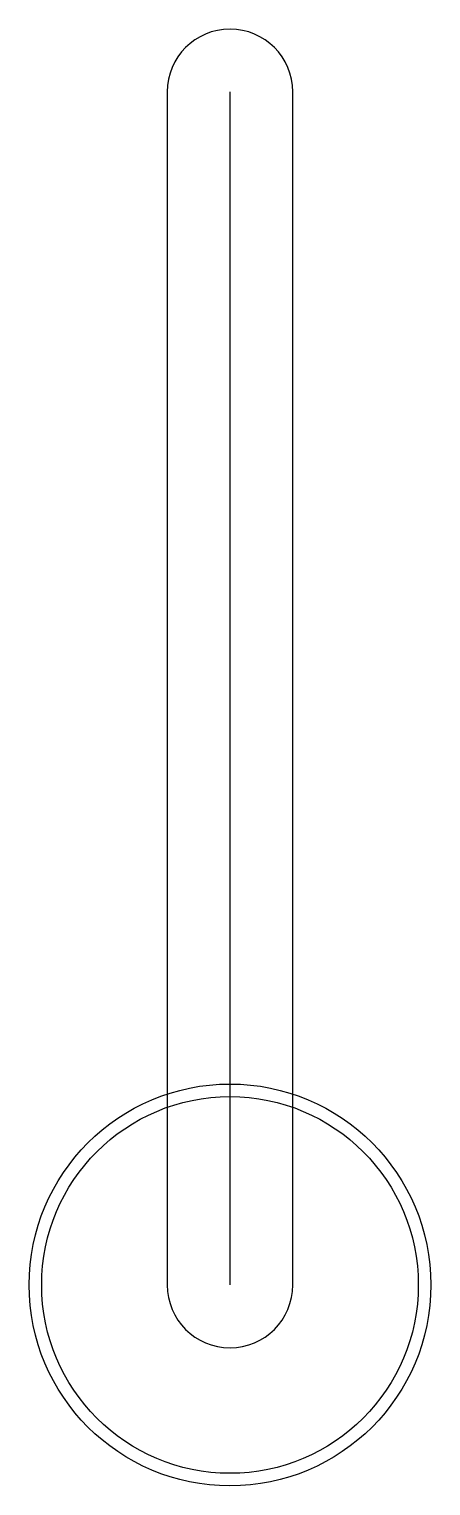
# Model space of a CAD drawing. Header units: millimetres. Extents: x -16 to 16, y -16 to 100.
import ezdxf

# ---------------------------------------------------------------- set-up
doc = ezdxf.new("R2010")
doc.units = ezdxf.units.MM
doc.layers.get('0').update_dxf_attribs({"linetype": 'CONTINUOUS'})

msp = doc.modelspace()

# ---------------------------------------------------------------- linework, layer by layer
msp.add_line((0, 0), (0, 95))
msp.add_lwpolyline([(5, 0), (5, 95, 1), (-5, 95), (-5, 0, 1)], format="xyb", close=True)
for radius in [16, 15]:
    msp.add_circle((0, 0), radius)

doc.saveas('drawing.dxf')
